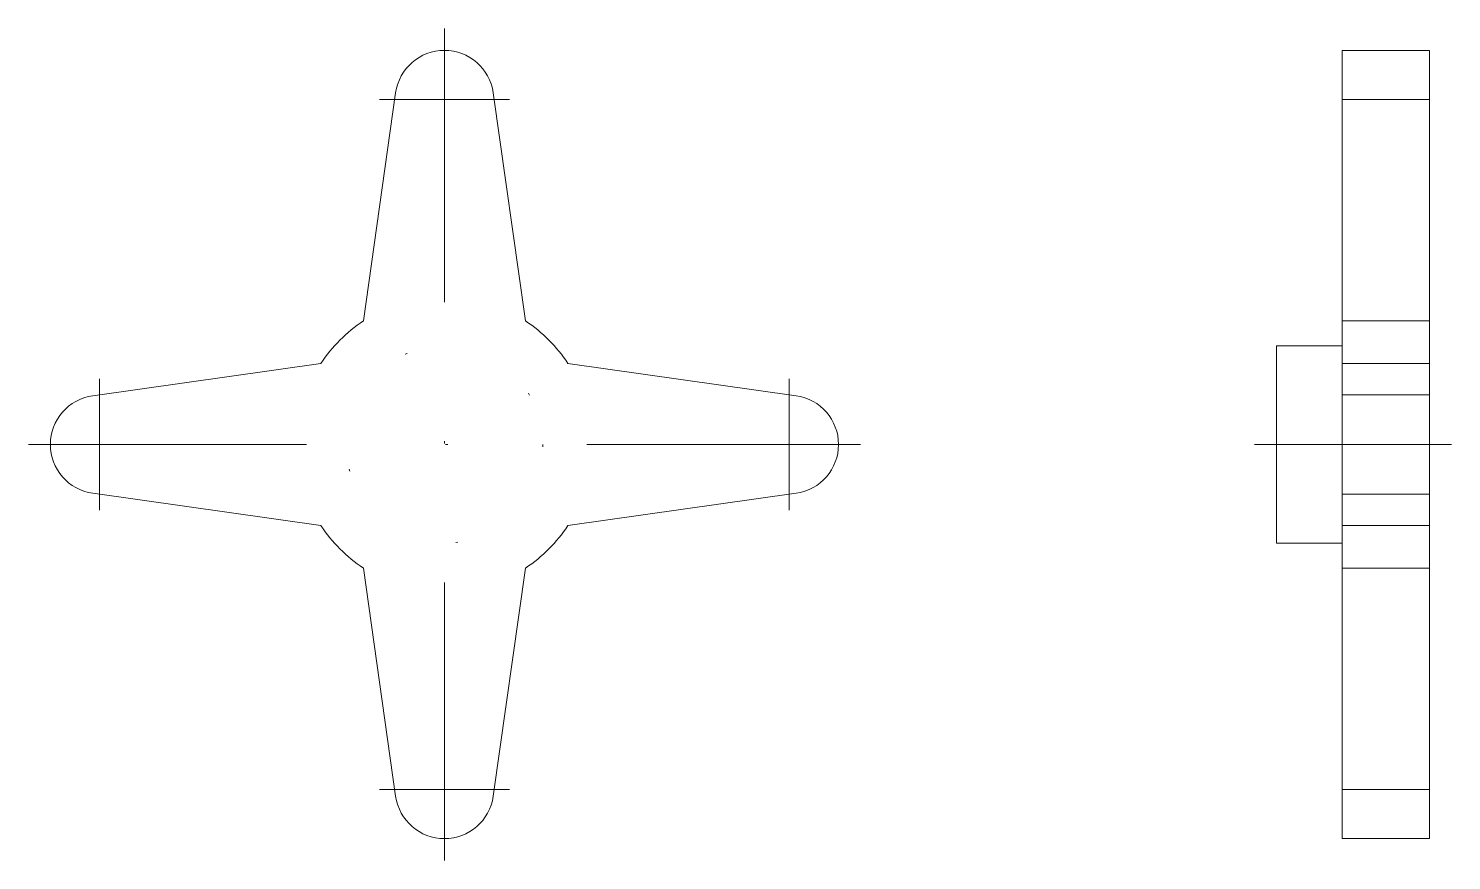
# Model space of a CAD drawing. Header units: millimetres. Extents: x -19 to 46, y -19 to 19.
import ezdxf

# ---------------------------------------------------------------- set-up
doc = ezdxf.new("R2010")
doc.units = ezdxf.units.MM
doc.linetypes.add('DASHDOT', pattern=[25.4, 12.7, -6.35, 0, -6.35])
doc.linetypes.add('DOT', pattern=[6.35, 0, -6.35])
for name, color, linetype, lineweight in [('Axis', 4, 'DASHDOT', 0), ('Hidden', 3, 'DOT', 0), ('Horn', 7, 'CONTINUOUS', 0)]:
    doc.layers.add(name, color=color, linetype=linetype, lineweight=lineweight)

msp = doc.modelspace()

# ---------------------------------------------------------------- linework, layer by layer
at = {"layer": 'Axis'}
for p, q in [((0, -19), (0, 19)), ((2.965, 15.749), (-2.965, 15.749)), ((41, 15.749), (45, 15.749)), ((-15.749, -3), (-15.749, 3)), ((15.749, -3), (15.749, 3)), ((-19, 0), (19, 0)), ((37, 0), (46, 0)), ((2.965, -15.75), (-2.965, -15.749)), ((41, -15.749), (45, -15.749))]:
    msp.add_line(p, q, dxfattribs=at)
at = {"layer": 'Hidden'}
msp.add_circle((0, 0), 4.5, dxfattribs=at)
at = {"layer": 'Horn'}
for p, q in [((45, 18), (41, 18)), ((41, 18), (41, -18)), ((45, 18), (45, -18)), ((-2.228, 16.065), (-3.702, 5.641)), ((2.228, 16.064), (3.702, 5.641)), ((41, 5.641), (45, 5.641)), ((38, -4.5), (38, 4.5)), ((38, 4.5), (41, 4.5)), ((-16.064, 2.228), (-5.641, 3.702)), ((16.065, 2.228), (5.641, 3.702)), ((41, 3.702), (45, 3.702)), ((41, 2.272), (45, 2.272)), ((45, 0), (45, 0)), ((-16.065, -2.228), (-5.641, -3.702)), ((16.064, -2.228), (5.641, -3.702)), ((41, -2.272), (45, -2.272)), ((41, -3.702), (45, -3.702)), ((38, -4.5), (41, -4.5)), ((-2.228, -16.064), (-3.702, -5.641)), ((2.228, -16.065), (3.702, -5.641)), ((41, -5.641), (45, -5.641)), ((45, -18), (41, -18))]:
    msp.add_line(p, q, dxfattribs=at)
for centre, radius, start, end in [((0, 15.749), 2.25, 8.04803, 171.94947), ((0, 0), 6.747, 123.27555, 146.72445), ((0, 0), 6.747, 33.27555, 56.72445), ((-15.749, 0), 2.25, 98.04803, 261.94947), ((15.749, 0), 2.25, 278.04803, 81.94947), ((0, 0), 6.747, 213.27555, 236.72445), ((0, 0), 6.747, 303.27555, 326.72445), ((0, -15.749), 2.25, 188.04803, 351.94947)]:
    msp.add_arc(centre, radius, start, end, dxfattribs=at)

doc.saveas('drawing.dxf')
